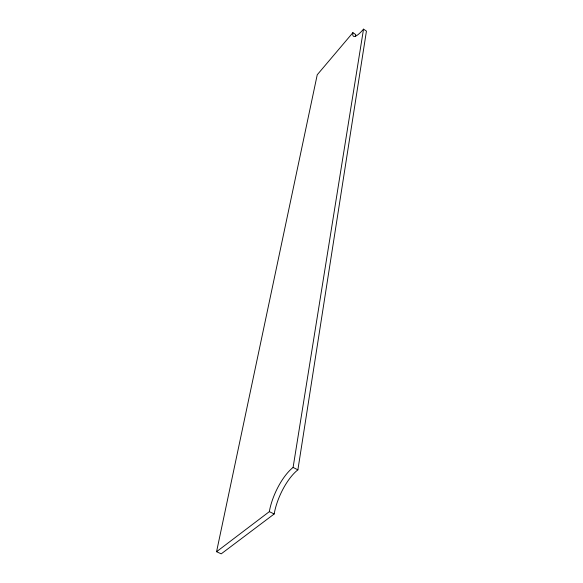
<?xml version="1.0" encoding="UTF-8"?>
<svg xmlns="http://www.w3.org/2000/svg" width="583" height="583" viewBox="0 0 583 583"><rect width="100%" height="100%" fill="white"/><g stroke="black" fill="none" stroke-linecap="round" stroke-linejoin="round"><path stroke-width="0.87" d="M297.884 469.847L366.437 31.11L363.522 29.15A21.811 5.123 -56.8 0 1 352.89 32.677L317.239 74.77L216.563 551.715L221.212 553.85L274.185 513.98A36.693 14.313 -65.5 0 1 297.884 469.847L293.096 467.442L363.522 29.15M216.563 551.715L269.331 511.648A36.751 14.16 -65.4 0 1 293.096 467.442M269.331 511.648L274.185 513.98M352.89 32.677L355.739 34.572A21.79 5.189 -56.7 0 0 355.608 36.459"/></g></svg>
